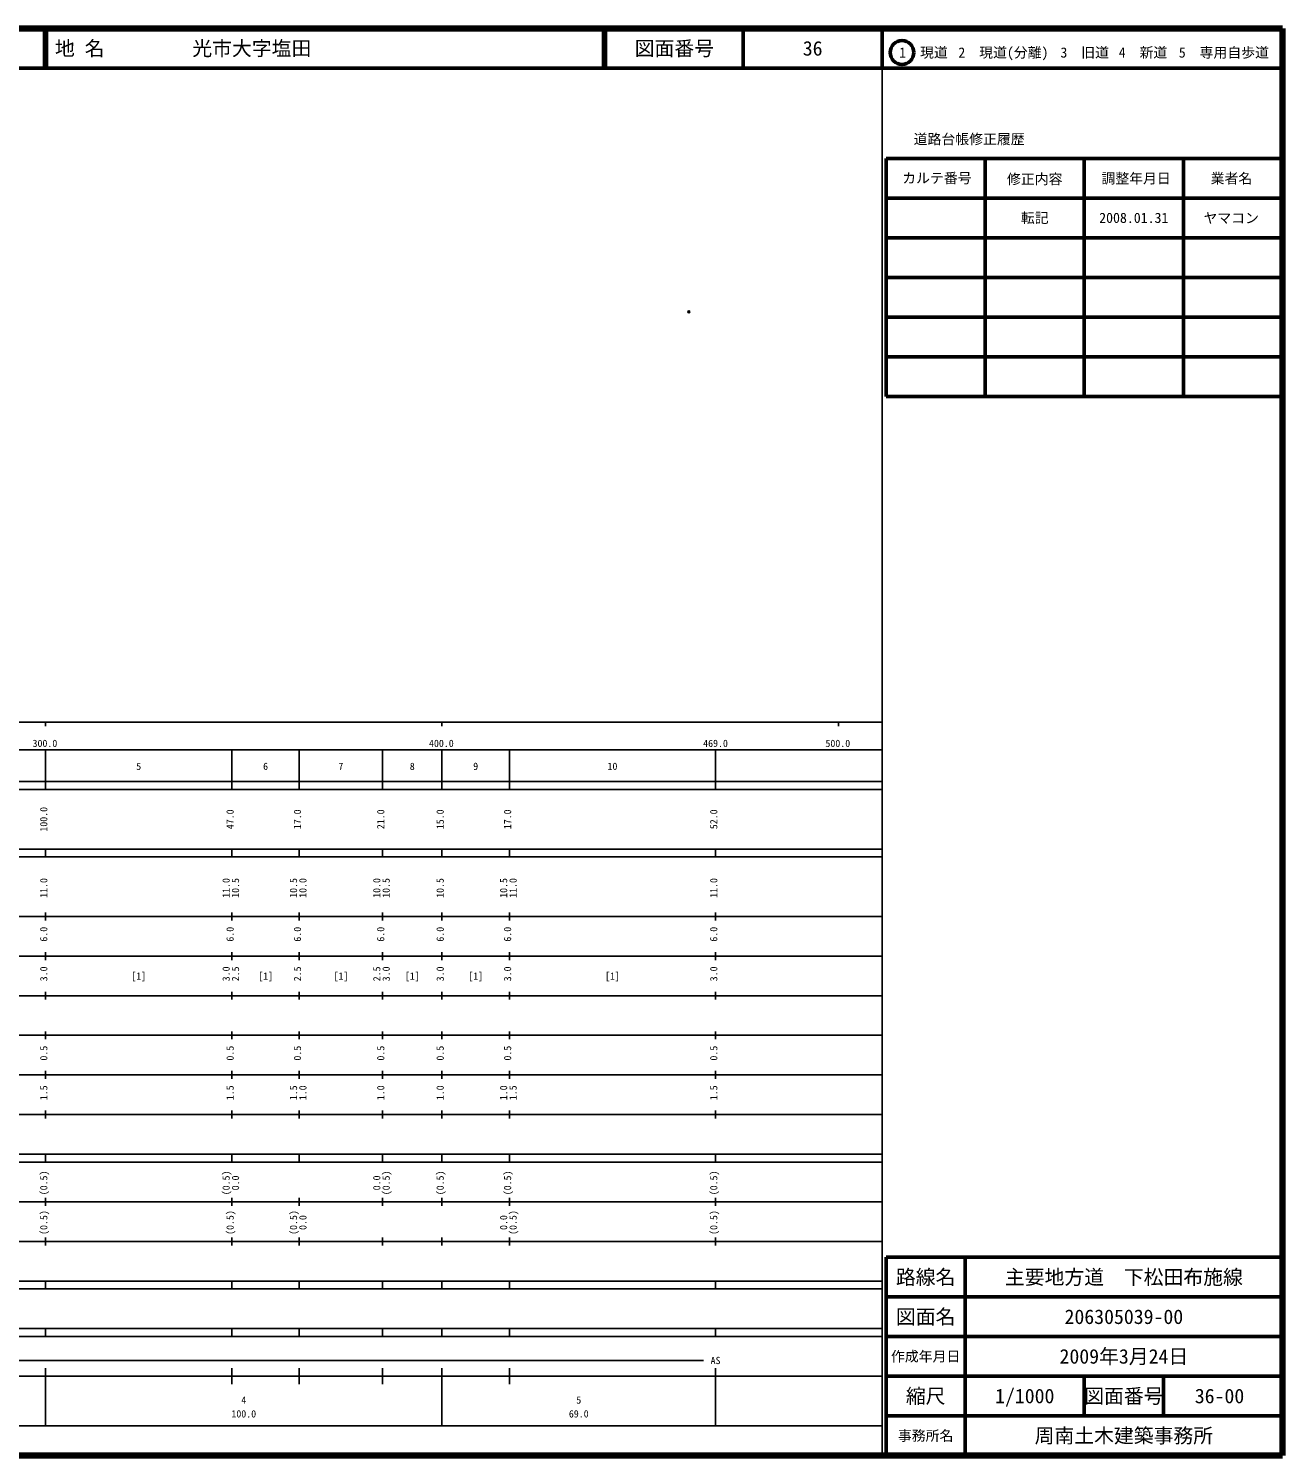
# Model space of a CAD drawing. Units: millimetres on the paper. Extents: x 40 to 680, y 20 to 380.
# Drawn here: x 363.7 to 680, y 20 to 380 of the extents above; entities that cross this region are included whole.
import ezdxf
from ezdxf.enums import TextEntityAlignment as Align

# ---------------------------------------------------------------- set-up
doc = ezdxf.new("R2010")
doc.units = ezdxf.units.MM
doc.header["$PDMODE"] = 32
doc.header["$PDSIZE"] = 0.5
doc.layers.add('M-OTRS', color=6, linetype='Continuous')
doc.layers.add('M-TTL-TXT', color=7, linetype='Continuous')
for name, color, linetype, lineweight in [('M-TTL', 2, 'Continuous', 140), ('M-TTL-BAND', 7, 'Continuous', 25), ('M-TTL-FRAM', 2, 'Continuous', 50), ('M-TTL-LINE', 7, 'Continuous', 50)]:
    doc.layers.add(name, color=color, linetype=linetype, lineweight=lineweight)
doc.styles.add('ＭＳ ゴシック', font='')
doc.styles.get('ＭＳ ゴシック').set_extended_font_data('MS Gothic')

msp = doc.modelspace()

# ---------------------------------------------------------------- linework, layer by layer
at = {"layer": 'M-OTRS'}
msp.add_point((530.26, 308.555), dxfattribs=at)
at = {"layer": 'M-TTL'}
for p, q in [((680, 380), (40, 380)), ((680, 20), (680, 380)), ((40, 20), (680, 20))]:
    msp.add_line(p, q, dxfattribs=at)
at = {"layer": 'M-TTL-BAND'}
for p, q in [((579, 20), (579, 370)), ((40, 205), (579, 205)), ((368, 205), (368, 204)), ((468, 205), (468, 204)), ((568, 205), (568, 204)), ((68, 198), (579, 198)), ((368, 188), (368, 198)), ((415, 188), (415, 198)), ((432, 188), (432, 198)), ((453, 188), (453, 198)), ((468, 188), (468, 198)), ((485, 188), (485, 198)), ((537, 188), (537, 198)), ((40, 190), (579, 190)), ((40, 188), (579, 188)), ((40, 173), (579, 173)), ((368, 171), (368, 173)), ((415, 171), (415, 173)), ((432, 171), (432, 173)), ((453, 171), (453, 173)), ((468, 171), (468, 173)), ((485, 171), (485, 173)), ((537, 171), (537, 173)), ((40, 171), (579, 171)), ((40, 156), (579, 156)), ((368, 155), (368, 157)), ((415, 155), (415, 157)), ((432, 155), (432, 157)), ((453, 155), (453, 157)), ((468, 155), (468, 157)), ((485, 155), (485, 157)), ((537, 155), (537, 157)), ((46, 146), (579, 146)), ((368, 145), (368, 147)), ((415, 145), (415, 147)), ((432, 145), (432, 147)), ((453, 145), (453, 147)), ((468, 145), (468, 147)), ((485, 145), (485, 147)), ((537, 145), (537, 147)), ((368, 135), (368, 137)), ((415, 135), (415, 137)), ((432, 135), (432, 137)), ((453, 135), (453, 137)), ((468, 135), (468, 137)), ((485, 135), (485, 137)), ((537, 135), (537, 137)), ((52, 136), (579, 136)), ((46, 126), (579, 126)), ((368, 125), (368, 127)), ((415, 125), (415, 127)), ((432, 125), (432, 127)), ((453, 125), (453, 127)), ((468, 125), (468, 127)), ((485, 125), (485, 127)), ((537, 125), (537, 127)), ((52, 116), (579, 116)), ((368, 115), (368, 117)), ((415, 115), (415, 117)), ((432, 115), (432, 117)), ((453, 115), (453, 117)), ((468, 115), (468, 117)), ((485, 115), (485, 117)), ((537, 115), (537, 117)), ((46, 106), (579, 106)), ((368, 105), (368, 107)), ((415, 105), (415, 107)), ((432, 105), (432, 107)), ((453, 105), (453, 107)), ((468, 105), (468, 107)), ((485, 105), (485, 107)), ((537, 105), (537, 107)), ((40, 96), (579, 96)), ((40, 94), (579, 94)), ((368, 94), (368, 96)), ((415, 94), (415, 96)), ((432, 94), (432, 96)), ((453, 94), (453, 96)), ((468, 94), (468, 96)), ((485, 94), (485, 96)), ((537, 94), (537, 96)), ((49, 84), (579, 84)), ((368, 83), (368, 85)), ((415, 83), (415, 85)), ((432, 83), (432, 85)), ((453, 83), (453, 85)), ((468, 83), (468, 85)), ((485, 83), (485, 85)), ((537, 83), (537, 85)), ((40, 74), (579, 74)), ((368, 73), (368, 75)), ((415, 73), (415, 75)), ((432, 73), (432, 75)), ((453, 73), (453, 75)), ((468, 73), (468, 75)), ((485, 73), (485, 75)), ((537, 73), (537, 75)), ((40, 64), (579, 64)), ((40, 62), (579, 62)), ((368, 62), (368, 64)), ((415, 62), (415, 64)), ((432, 62), (432, 64)), ((453, 62), (453, 64)), ((468, 62), (468, 64)), ((485, 62), (485, 64)), ((537, 62), (537, 64)), ((40, 52), (579, 52)), ((368, 50), (368, 52)), ((415, 50), (415, 52)), ((432, 50), (432, 52)), ((453, 50), (453, 52)), ((468, 50), (468, 52)), ((485, 50), (485, 52)), ((537, 50), (537, 52)), ((40, 50), (579, 50)), ((71, 44), (534, 44)), ((40, 40), (579, 40)), ((368, 27.5), (368, 42)), ((415, 38), (415, 42)), ((432, 38), (432, 42)), ((453, 38), (453, 42)), ((468, 27.5), (468, 42)), ((485, 38), (485, 42)), ((537, 27.5), (537, 42)), ((68, 27.5), (579, 27.5))]:
    msp.add_line(p, q, dxfattribs=at)
at = {"layer": 'M-TTL-FRAM'}
for p, q in [((580, 347.197), (580, 287.197)), ((580, 347.197), (680, 347.197)), ((580, 287.197), (680, 287.197)), ((680, 70), (580, 70)), ((580, 70), (580, 20))]:
    msp.add_line(p, q, dxfattribs=at)
at = {"layer": 'M-TTL-LINE'}
for p, q in [((367.75, 380), (367.75, 370)), ((368.25, 380), (368.25, 370)), ((508.747, 380), (508.747, 370)), ((509.247, 380), (509.247, 370)), ((543.997, 380), (543.997, 370)), ((579, 380), (579, 370)), ((40, 370), (680, 370)), ((605, 347.197), (605, 287.197)), ((630, 347.197), (630, 287.197)), ((655, 347.197), (655, 287.197)), ((580, 337.197), (680, 337.197)), ((580, 327.197), (680, 327.197)), ((580, 317.197), (680, 317.197)), ((580, 307.197), (680, 307.197)), ((580, 297.197), (680, 297.197)), ((600, 70), (600, 20)), ((680, 60), (580, 60)), ((680, 50), (580, 50)), ((680, 40), (580, 40)), ((630, 40), (630, 30)), ((650, 40), (650, 30)), ((680, 30), (580, 30))]:
    msp.add_line(p, q, dxfattribs=at)
msp.add_circle((584.031, 373.958), 3, dxfattribs=at)

# ---------------------------------------------------------------- texts
at = {"layer": 'M-TTL-BAND', "style": 'ＭＳ ゴシック'}
for s, p in [('300.0', (367.844, 198.195)), ('400.0', (467.844, 198.195)), ('469.0', (537, 198.195)), ('500.0', (567.844, 198.195)), ('5', (391.5, 192.405)), ('6', (423.5, 192.405)), ('7', (442.5, 192.405)), ('8', (460.5, 192.405)), ('9', (476.5, 192.405)), ('10', (511, 192.405)), ('[1]', (391.5, 139.5)), ('[1]', (423.5, 139.5)), ('[1]', (442.5, 139.5)), ('[1]', (460.5, 139.5)), ('[1]', (476.5, 139.5)), ('[1]', (511, 139.5)), ('AS', (537, 42.5)), ('4', (418, 32.523)), ('5', (502.5, 32.523)), ('100.0', (418, 29.033)), ('69.0', (502.5, 29.033))]:
    msp.add_text(s, height=1.833, dxfattribs=at).set_placement(p, align=Align.BOTTOM_CENTER)
for s, p in [('100.0', (369, 180.5)), ('47.0', (416, 180.5)), ('17.0', (433, 180.5)), ('21.0', (454, 180.5)), ('15.0', (469, 180.5)), ('17.0', (486, 180.5)), ('52.0', (538, 180.5)), ('11.0', (369, 163.174)), ('11.0', (415, 163.174)), ('10.5', (417.37, 163.174)), ('10.5', (432, 163.174)), ('10.0', (434.37, 163.174)), ('10.0', (453, 163.174)), ('10.5', (455.37, 163.174)), ('10.5', (469, 163.174)), ('10.5', (485, 163.174)), ('11.0', (487.37, 163.174)), ('11.0', (538, 163.174)), ('6.0', (369, 151.5)), ('6.0', (416, 151.5)), ('6.0', (433, 151.5)), ('6.0', (454, 151.5)), ('6.0', (469, 151.5)), ('6.0', (486, 151.5)), ('6.0', (538, 151.5)), ('3.0', (369, 141.5)), ('3.0', (415, 141.5)), ('2.5', (417.37, 141.5)), ('2.5', (433, 141.5)), ('2.5', (453, 141.5)), ('3.0', (455.37, 141.5)), ('3.0', (469, 141.5)), ('3.0', (486, 141.5)), ('3.0', (538, 141.5)), ('0.5', (369, 121.5)), ('0.5', (416, 121.5)), ('0.5', (433, 121.5)), ('0.5', (454, 121.5)), ('0.5', (469, 121.5)), ('0.5', (486, 121.5)), ('0.5', (538, 121.5)), ('1.5', (369, 111.5)), ('1.5', (416, 111.5)), ('1.5', (432, 111.5)), ('1.0', (434.37, 111.5)), ('1.0', (454, 111.5)), ('1.0', (469, 111.5)), ('1.0', (485, 111.5)), ('1.5', (487.37, 111.5)), ('1.5', (538, 111.5)), ('(0.5)', (369, 88.764)), ('(0.5)', (415, 88.764)), ('0.0', (417.37, 88.764)), ('0.0', (453, 88.764)), ('(0.5)', (455.37, 88.764)), ('(0.5)', (469, 88.764)), ('(0.5)', (486, 88.764)), ('(0.5)', (538, 88.764)), ('(0.5)', (369, 78.764)), ('(0.5)', (416, 78.764)), ('(0.5)', (432, 78.764)), ('0.0', (434.37, 78.764)), ('0.0', (485, 78.764)), ('(0.5)', (487.37, 78.764)), ('(0.5)', (538, 78.764))]:
    msp.add_text(s, height=1.833, rotation=90, dxfattribs=at).set_placement(p, align=Align.BOTTOM_CENTER)
at = {"layer": 'M-TTL-TXT', "style": 'ＭＳ ゴシック'}
for s, p in [('地 名', (370.38, 375)), ('光市大字塩田', (405.024, 375))]:
    msp.add_text(s, height=3.666, dxfattribs=at).set_placement(p, align=Align.MIDDLE_LEFT)
for s, height, p in [('図面番号', 3.666, (526.622, 375)), ('36', 3.666, (561.497, 375)), ('1\u3000現道', 2.566, (589.448, 373.958)), ('2\u3000現道(分離)', 2.566, (609.619, 373.958)), ('3\u3000旧道', 2.566, (630.121, 373.958)), ('4\u3000新道', 2.566, (644.824, 373.958)), ('5\u3000専用自歩道', 2.566, (665.228, 373.958)), ('道路台帳修正履歴', 2.566, (600.968, 352.113)), ('カルテ番号', 2.566, (592.839, 342.277)), ('修正内容', 2.566, (617.509, 342.023)), ('調整年月日', 2.566, (643.089, 342.197)), ('業者名', 2.566, (667.134, 342.197)), ('転記', 2.566, (617.5, 332.245)), ('2008.01.31', 2.566, (642.5, 332.245)), ('ヤマコン', 2.566, (667.077, 332.189)), ('路線名', 3.666, (590, 65)), ('路線名', 3.666, (590, 65)), ('主要地方道\u3000下松田布施線', 3.666, (640, 65)), ('図面名', 3.666, (590, 55)), ('図面名', 3.666, (590, 55)), ('206305039-00', 3.666, (640, 55)), ('2009年3月24日', 3.666, (640, 45)), ('作成年月日', 2.566, (590, 45)), ('作成年月日', 2.566, (590, 45)), ('縮尺', 3.666, (590, 35)), ('縮尺', 3.666, (590, 35)), ('1/1000', 3.666, (615, 35)), ('図面番号', 3.666, (640, 35)), ('図面番号', 3.666, (640, 35)), ('36-00', 3.666, (664.125, 35)), ('事務所名', 2.566, (590, 25)), ('事務所名', 2.566, (590, 25)), ('周南土木建築事務所', 3.666, (640, 25))]:
    msp.add_text(s, height=height, dxfattribs=at).set_placement(p, align=Align.MIDDLE_CENTER)

doc.saveas('drawing.dxf')
